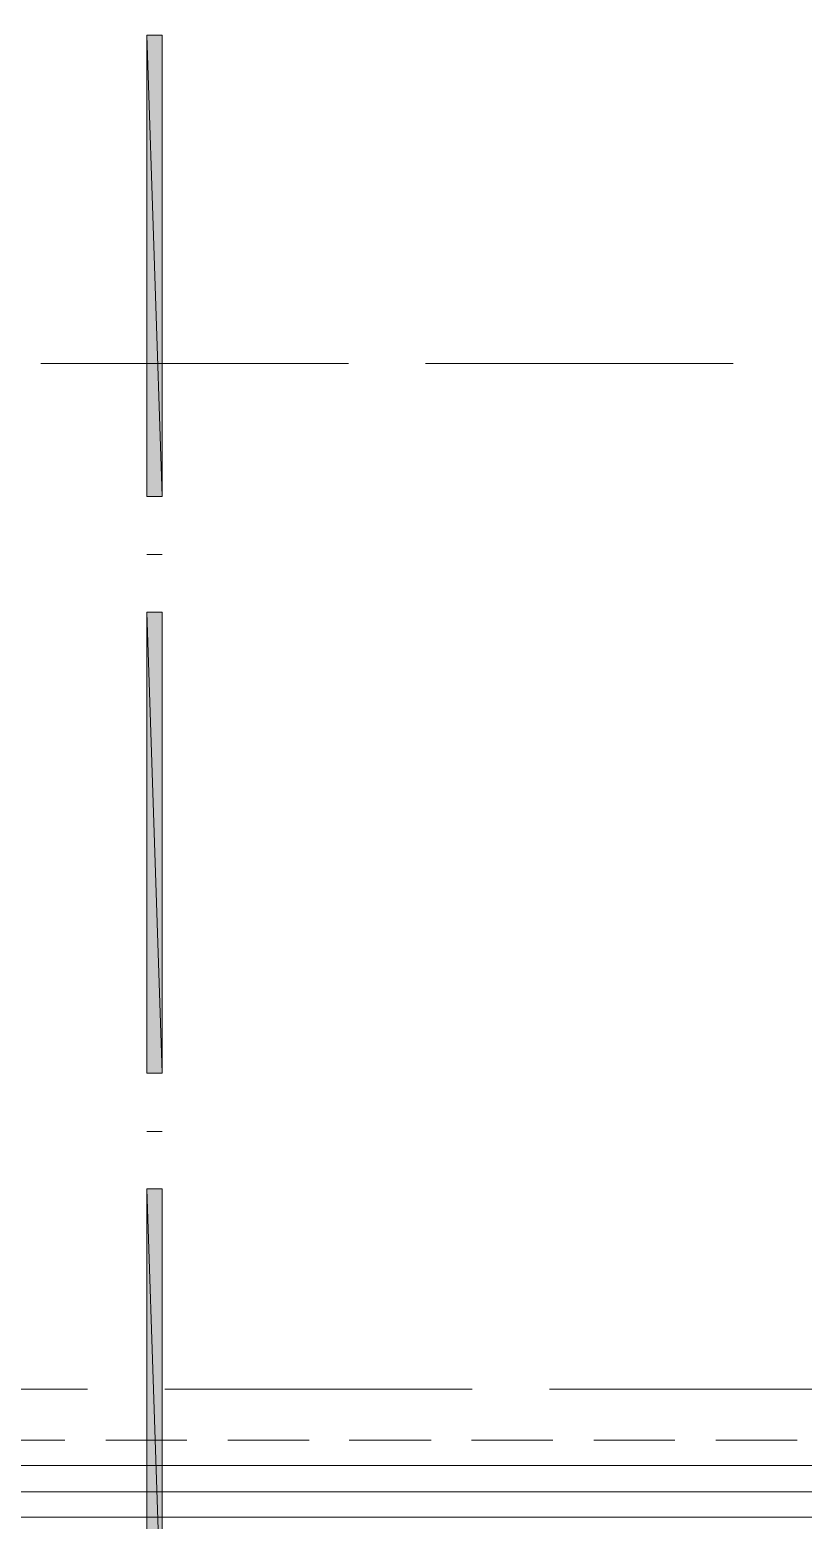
# Model space of a CAD drawing. Header units: metres. Extents: x 14 to 155, y 0 to 125.
# Drawn here: x 55.596 to 57.105, y 96.981 to 99.888 of the extents above; entities that cross this region are included whole.
import ezdxf

# ---------------------------------------------------------------- set-up
doc = ezdxf.new("R2010")
doc.units = ezdxf.units.M
doc.layers.add('PDF_Geometry', color=7, linetype='Continuous', true_color=0xc0c0c0)
doc.layers.add('PDF_Solid Fills', color=7, linetype='Continuous')

msp = doc.modelspace()

# ---------------------------------------------------------------- linework, layer by layer
at = {"layer": 'PDF_Geometry', "color": 0, "lineweight": 5}
msp.add_lwpolyline([(54.7996, 103.2379), (52.0438, 103.2378), (52.044, 96.9869), (58.1734, 96.9871), (58.1733, 98.9875)], dxfattribs=at)
at = {"layer": 'PDF_Geometry', "color": 0, "lineweight": 0}
for points in [[(55.8239, 98.9778), (55.8543, 98.9778), (55.8239, 99.8772)], [(55.8543, 98.9778), (55.8239, 99.8772), (55.8542, 99.8772)], [(55.8239, 97.8528), (55.8543, 97.8528), (55.8239, 98.7521)], [(55.8543, 97.8528), (55.8239, 98.7521), (55.8543, 98.7521)], [(55.824, 96.7277), (55.8544, 96.7277), (55.824, 97.6271)], [(55.8544, 96.7277), (55.824, 97.6271), (55.8543, 97.6271)], [(52.1944, 97.0877), (58.0245, 97.0879), (58.0245, 97.0367), (52.1944, 97.0365)]]:
    msp.add_lwpolyline(points, close=True, dxfattribs=at)
for points in [[(55.6174, 99.2371), (56.2176, 99.2371)], [(56.368, 99.2371), (56.9682, 99.2372)], [(55.8239, 98.8642), (55.8543, 98.8642)], [(55.824, 97.7392), (55.8543, 97.7392)], [(55.1086, 97.2367), (55.7087, 97.2367)], [(55.8592, 97.2367), (56.4593, 97.2367)], [(56.6097, 97.2367), (57.2082, 97.2367)], [(55.5055, 97.1374), (55.6639, 97.1374)], [(55.744, 97.1374), (55.9024, 97.1374)], [(55.9824, 97.1374), (56.1409, 97.1374)], [(56.2192, 97.1374), (56.3793, 97.1374)], [(56.4578, 97.1374), (56.6162, 97.1374)], [(56.6962, 97.1374), (56.8546, 97.1374)], [(56.9347, 97.1374), (57.0931, 97.1375)]]:
    msp.add_lwpolyline(points, dxfattribs=at)
at = {"layer": 'PDF_Solid Fills', "color": 0, "transparency": 33554559}
for points in [[(55.824, 99.8773), (55.8544, 98.9779), (55.8543, 99.8773)], [(55.824, 98.9779), (55.8544, 98.9779), (55.824, 99.8773)], [(55.824, 98.7521), (55.8544, 97.8528), (55.8544, 98.7521)], [(55.824, 97.8528), (55.8544, 97.8528), (55.824, 98.7521)], [(55.824, 97.6271), (55.8545, 96.7277), (55.8544, 97.6271)], [(55.8241, 96.7277), (55.8545, 96.7277), (55.824, 97.6271)]]:
    msp.add_solid(points, dxfattribs=at)

doc.saveas('drawing.dxf')
